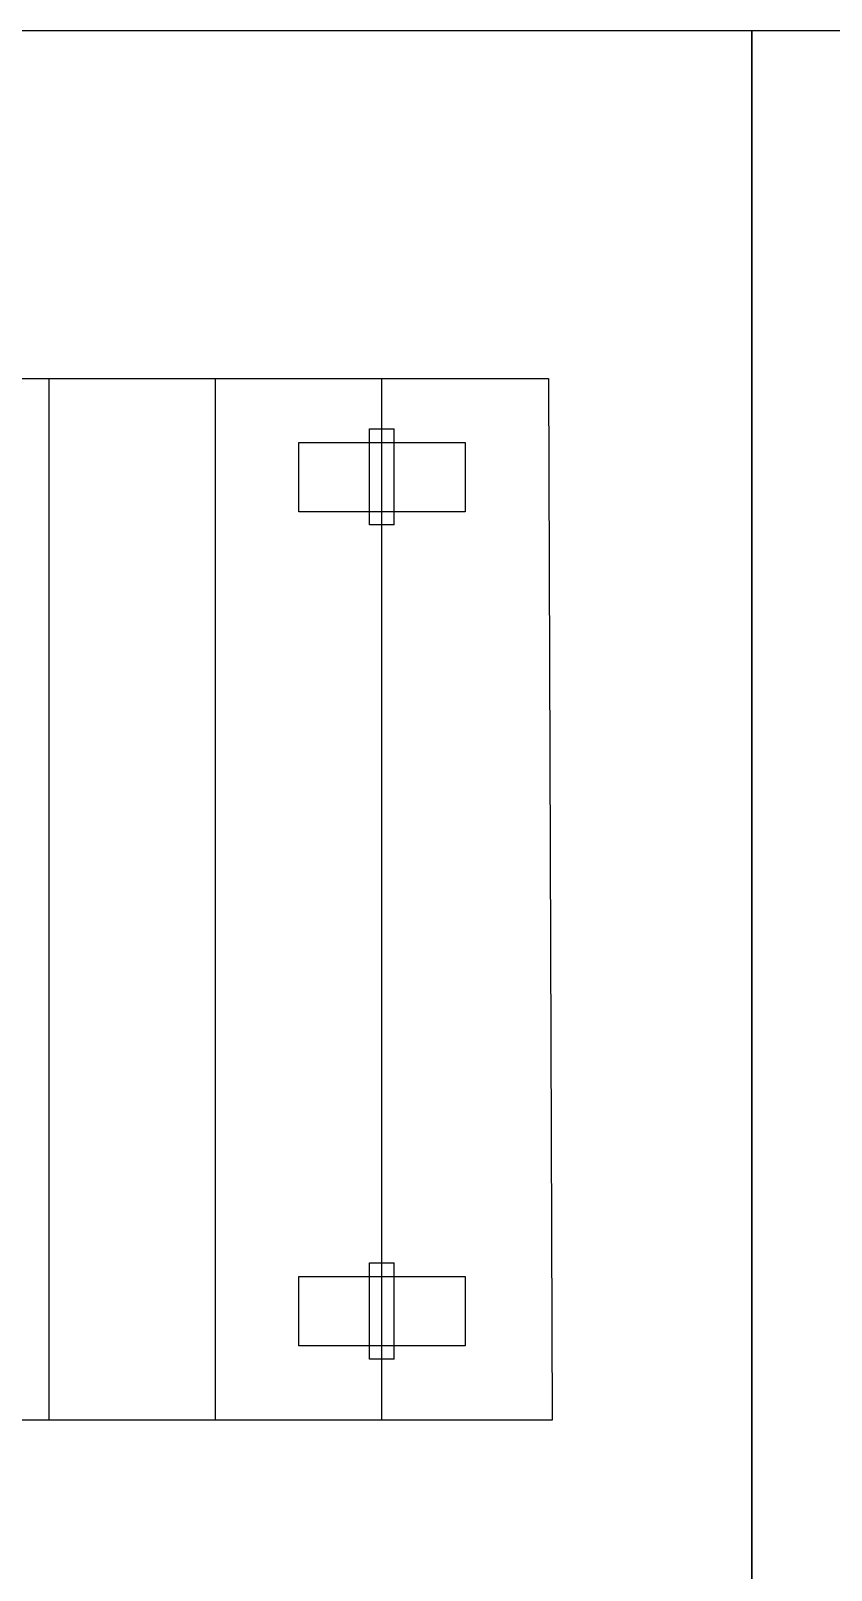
# Model space of a CAD drawing. Extents: x 539033 to 804858, y 468425 to 1263560.
# Drawn here: x 759940 to 760401, y 485853 to 486739 of the extents above; entities that cross this region are included whole.
import ezdxf

# ---------------------------------------------------------------- set-up
doc = ezdxf.new("R2010")
doc.units = 0
doc.header["$LTSCALE"] = 1000
doc.header["$MEASUREMENT"] = 0
doc.linetypes.add('DASHED2', pattern=[0.375, 0.25, -0.125])
doc.layers.get('0').update_dxf_attribs({"linetype": 'CONTINUOUS'})
doc.layers.add('线体内容', color=7, linetype='CONTINUOUS')

# ---------------------------------------------------------------- blocks, each defined once
blk = doc.blocks.new('A$C7E87390C')
at = {"layer": '线体内容', "linetype": 'DASHED2', "ltscale": 100}
for p, q in [((0, 600), (1230, 600)), ((2.09, 0), (0, 600)), ((97.91, 600), (97.91, 0)), ((193.74, 600), (193.74, 0)), ((289.57, 600), (289.57, 0)), ((90.88, 564.77), (105.11, 564.77)), ((90.88, 564.77), (90.88, 509.36)), ((105.11, 564.77), (105.11, 509.36)), ((50, 557.19), (145.83, 557.19)), ((50, 517.19), (50, 557.19)), ((145.83, 557.19), (145.83, 517.19)), ((145.83, 517.19), (50, 517.19)), ((105.11, 509.36), (90.88, 509.36)), ((90.88, 84.44), (105.11, 84.44)), ((90.88, 84.44), (90.88, 29.02)), ((105.11, 84.44), (105.11, 29.02)), ((50, 76.85), (145.83, 76.85)), ((50, 36.85), (50, 76.85)), ((145.83, 76.85), (145.83, 36.85)), ((145.83, 36.85), (50, 36.85)), ((105.11, 29.02), (90.88, 29.02)), ((1230, 0), (2.09, 0))]:
    blk.add_line(p, q, dxfattribs=at)

msp = doc.modelspace()

# ---------------------------------------------------------------- linework, layer by layer
at = {"lineweight": 25, "ltscale": 100}
for points in [[(758355.33, 484739.32), (760355.33, 484739.32), (760355.33, 486739.32), (758355.33, 486739.32)], [(760355.33, 484739.32), (762355.33, 484739.32), (762355.33, 486739.32), (760355.33, 486739.32)]]:
    msp.add_lwpolyline(points, close=True, dxfattribs=at)

# ---------------------------------------------------------------- block references
at = {"lineweight": 25, "ltscale": 100, "rotation": 180}
msp.add_blockref('A$C7E87390C', (760240.26, 486539.18), dxfattribs=at)

doc.saveas('drawing.dxf')
